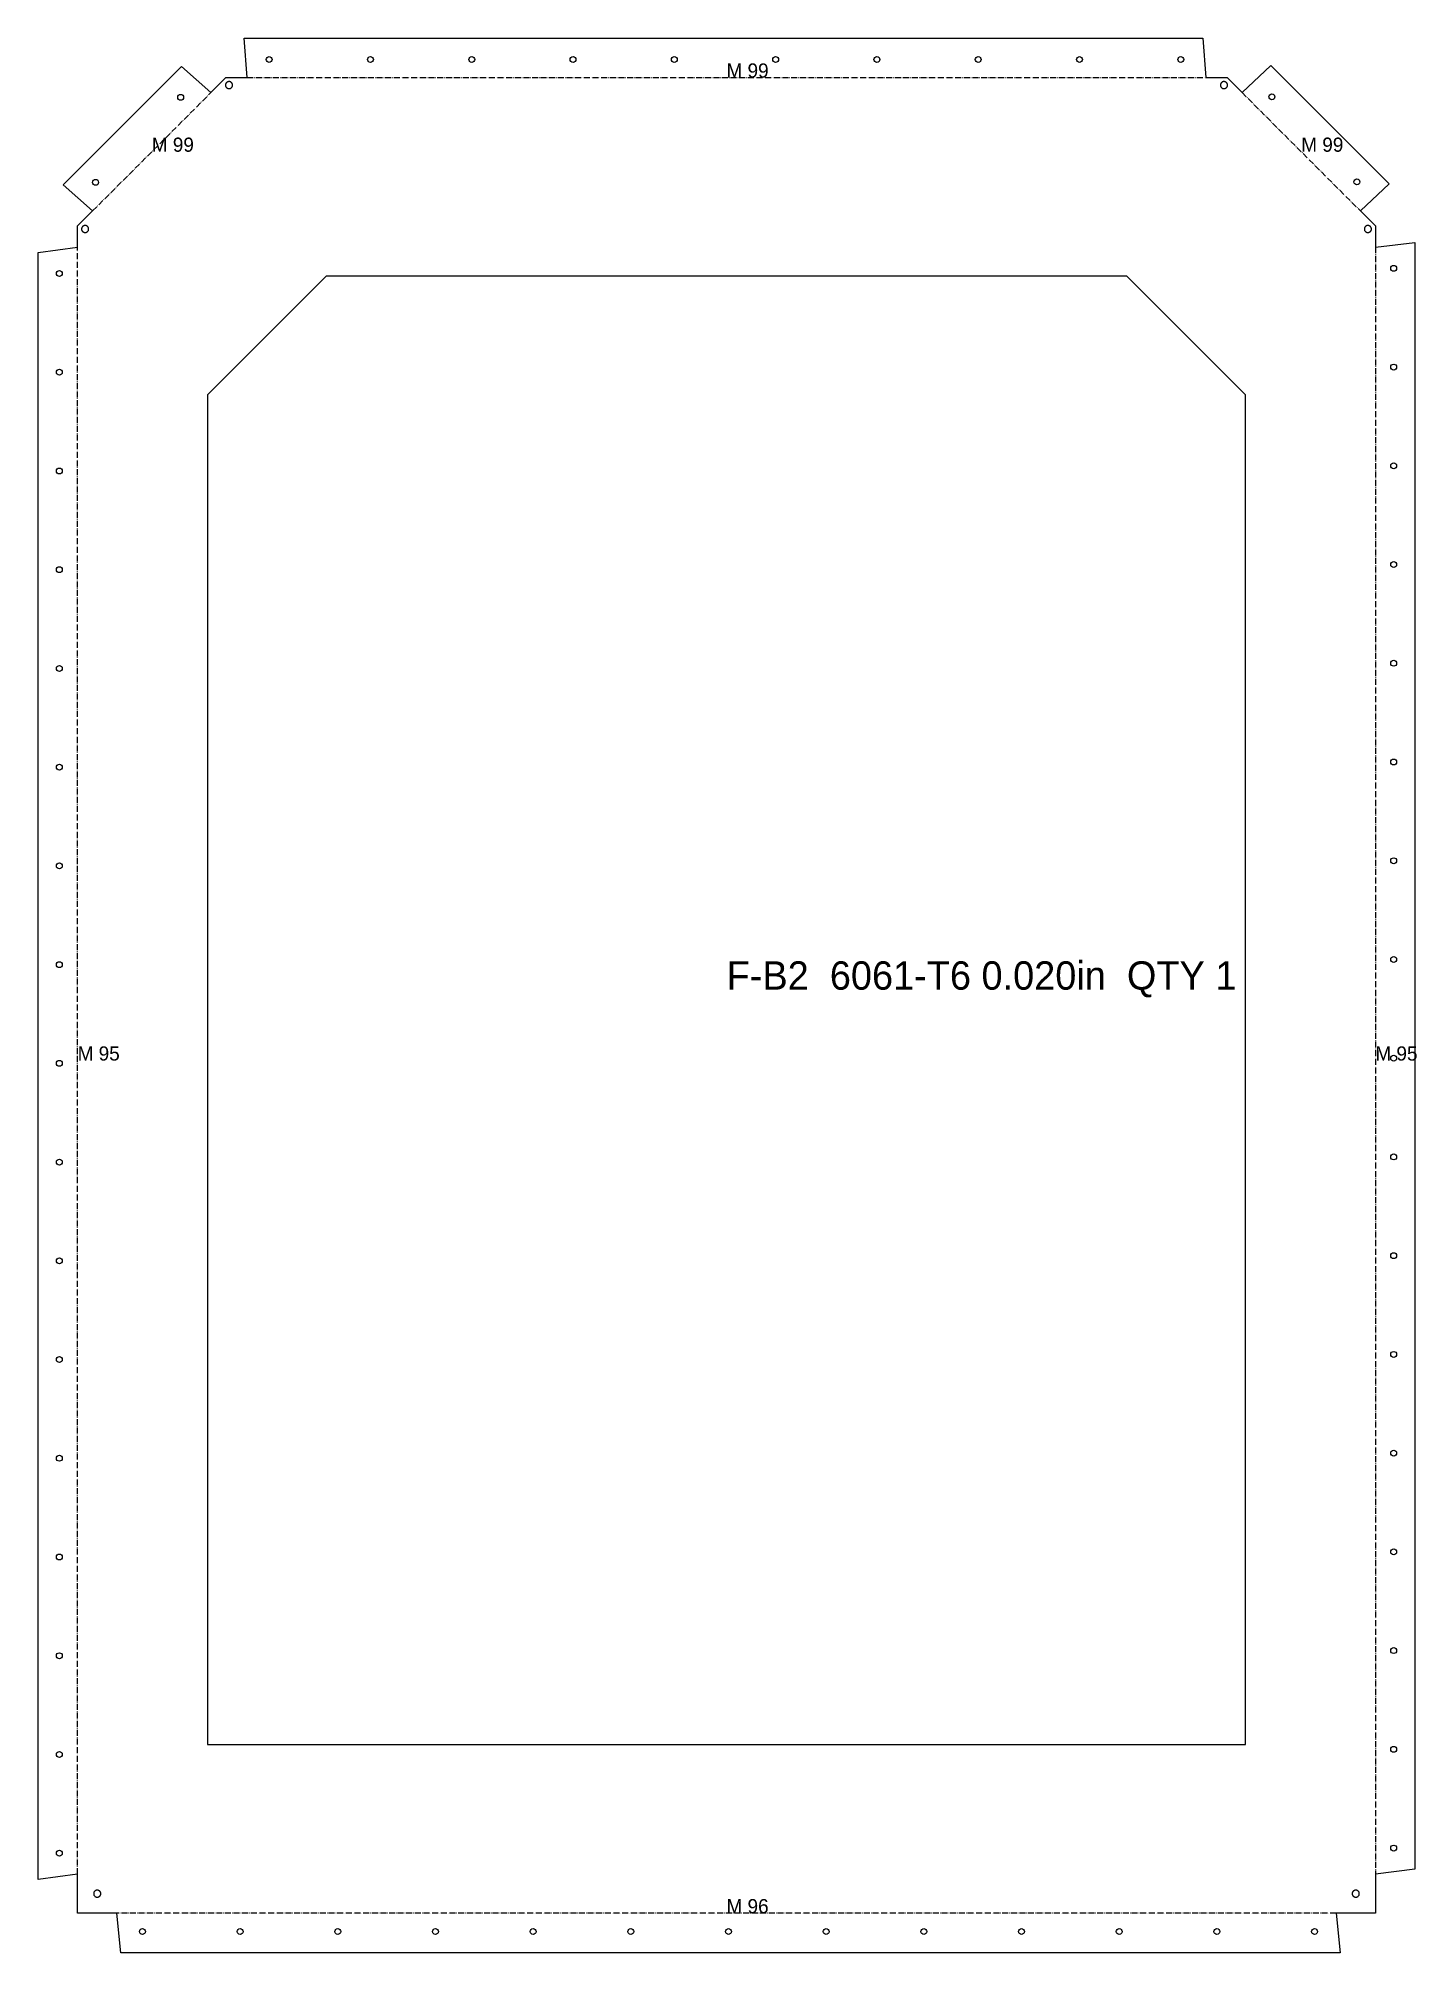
# Model space of a CAD drawing. Header units: millimetres. Extents: x -17 to 567, y -17 to 794.
import ezdxf

# ---------------------------------------------------------------- set-up
doc = ezdxf.new("R2010")
doc.units = ezdxf.units.MM
doc.linetypes.add('DASHDOT', pattern=[3.556, 2.54, -0.508, 0, -0.508])
for name, color, linetype in [('CUT', 7, 'CONTINUOUS'), ('ETCH', 8, 'CONTINUOUS'), ('HOLE', 6, 'CONTINUOUS'), ('MOUNTAIN', 5, 'DASHDOT')]:
    doc.layers.add(name, color=color, linetype=linetype)

msp = doc.modelspace()

# ---------------------------------------------------------------- linework, layer by layer
at = {"layer": 'CUT'}
for points in [[(0, 705.39), (0, 714.35), (6.33, 720.68), (-6.16, 731.74), (43.97, 781.87), (56.47, 770.82), (62.8, 777.15), (71.76, 777.15), (70.46, 793.8), (476.45, 793.8), (477.74, 777.15), (486.7, 777.15), (493.03, 770.82), (505.16, 782.27), (555.29, 732.13), (543.17, 720.68), (549.5, 714.35), (549.5, 705.39), (566.2, 707.41), (566.2, 18.62), (549.5, 16.6), (549.5, 0), (532.9, 0), (534.58, -16.69), (18.28, -16.69), (16.6, 0), (0, 0), (0, 16.6), (-16.65, 14.25), (-16.65, 703.04), (0, 705.39)], [(65.58, 774.28), (65.55, 774.42), (65.5, 774.56), (65.43, 774.69), (65.36, 774.82), (65.27, 774.94), (65.17, 775.04), (65.06, 775.14), (64.94, 775.23), (64.82, 775.31), (64.69, 775.37), (64.55, 775.42), (64.4, 775.45), (64.26, 775.48), (64.11, 775.48), (63.96, 775.48), (63.82, 775.45), (63.68, 775.42), (63.54, 775.37), (63.4, 775.31), (63.28, 775.23), (63.16, 775.14), (63.05, 775.04), (62.95, 774.94), (62.86, 774.82), (62.79, 774.69), (62.73, 774.56), (62.68, 774.42), (62.64, 774.28), (62.62, 774.13), (62.61, 773.98), (62.62, 773.84), (62.64, 773.69), (62.68, 773.55), (62.73, 773.41), (62.79, 773.28), (62.86, 773.15), (62.95, 773.03), (63.05, 772.92), (63.16, 772.82), (63.28, 772.74), (63.4, 772.66), (63.54, 772.6), (63.68, 772.55), (63.82, 772.51), (63.96, 772.49), (64.11, 772.48), (64.26, 772.49), (64.4, 772.51), (64.55, 772.55), (64.69, 772.6), (64.82, 772.66), (64.94, 772.74), (65.06, 772.82), (65.17, 772.92), (65.27, 773.03), (65.36, 773.15), (65.43, 773.28), (65.5, 773.41), (65.55, 773.55), (65.58, 773.69), (65.6, 773.84), (65.61, 773.98), (65.6, 774.13), (65.58, 774.28)], [(486.82, 774.42), (486.77, 774.56), (486.71, 774.69), (486.64, 774.82), (486.55, 774.94), (486.45, 775.04), (486.34, 775.14), (486.22, 775.23), (486.1, 775.31), (485.96, 775.37), (485.82, 775.42), (485.68, 775.45), (485.54, 775.48), (485.39, 775.48), (485.24, 775.48), (485.1, 775.45), (484.95, 775.42), (484.81, 775.37), (484.68, 775.31), (484.56, 775.23), (484.44, 775.14), (484.33, 775.04), (484.23, 774.94), (484.14, 774.82), (484.07, 774.69), (484, 774.56), (483.95, 774.42), (483.92, 774.28), (483.9, 774.13), (483.89, 773.98), (483.9, 773.84), (483.92, 773.69), (483.95, 773.55), (484, 773.41), (484.07, 773.28), (484.14, 773.15), (484.23, 773.03), (484.33, 772.92), (484.44, 772.82), (484.56, 772.74), (484.68, 772.66), (484.81, 772.6), (484.95, 772.55), (485.1, 772.51), (485.24, 772.49), (485.39, 772.48), (485.54, 772.49), (485.68, 772.51), (485.82, 772.55), (485.96, 772.6), (486.1, 772.66), (486.22, 772.74), (486.34, 772.82), (486.45, 772.92), (486.55, 773.03), (486.64, 773.15), (486.71, 773.28), (486.77, 773.41), (486.82, 773.55), (486.86, 773.69), (486.88, 773.84), (486.89, 773.98), (486.88, 774.13), (486.86, 774.28), (486.82, 774.42)], [(4.66, 713.19), (4.64, 713.33), (4.6, 713.47), (4.55, 713.61), (4.49, 713.75), (4.41, 713.87), (4.33, 713.99), (4.23, 714.1), (4.12, 714.2), (4, 714.29), (3.87, 714.36), (3.74, 714.42), (3.6, 714.47), (3.46, 714.51), (3.31, 714.53), (3.17, 714.54), (3.02, 714.53), (2.87, 714.51), (2.73, 714.47), (2.59, 714.42), (2.46, 714.36), (2.33, 714.29), (2.21, 714.2), (2.11, 714.1), (2.01, 713.99), (1.92, 713.87), (1.84, 713.75), (1.78, 713.61), (1.73, 713.47), (1.7, 713.33), (1.67, 713.19), (1.67, 713.04), (1.67, 712.89), (1.7, 712.75), (1.73, 712.6), (1.78, 712.46), (1.84, 712.33), (1.92, 712.21), (2.01, 712.09), (2.11, 711.98), (2.21, 711.88), (2.33, 711.79), (2.46, 711.72), (2.59, 711.65), (2.73, 711.6), (2.87, 711.57), (3.02, 711.55), (3.17, 711.54), (3.31, 711.55), (3.46, 711.57), (3.6, 711.6), (3.74, 711.65), (3.87, 711.72), (4, 711.79), (4.12, 711.88), (4.23, 711.98), (4.33, 712.09), (4.41, 712.21), (4.49, 712.33), (4.55, 712.46), (4.6, 712.6), (4.64, 712.75), (4.66, 712.89), (4.67, 713.04), (4.66, 713.19)], [(547.72, 713.61), (547.66, 713.75), (547.58, 713.87), (547.49, 713.99), (547.39, 714.1), (547.29, 714.2), (547.17, 714.29), (547.04, 714.36), (546.91, 714.42), (546.77, 714.47), (546.63, 714.51), (546.48, 714.53), (546.33, 714.54), (546.19, 714.53), (546.04, 714.51), (545.9, 714.47), (545.76, 714.42), (545.63, 714.36), (545.5, 714.29), (545.38, 714.2), (545.27, 714.1), (545.17, 713.99), (545.09, 713.87), (545.01, 713.75), (544.95, 713.61), (544.9, 713.47), (544.86, 713.33), (544.84, 713.19), (544.83, 713.04), (544.84, 712.89), (544.86, 712.75), (544.9, 712.6), (544.95, 712.46), (545.01, 712.33), (545.09, 712.21), (545.17, 712.09), (545.27, 711.98), (545.38, 711.88), (545.5, 711.79), (545.63, 711.72), (545.76, 711.65), (545.9, 711.6), (546.04, 711.57), (546.19, 711.55), (546.33, 711.54), (546.48, 711.55), (546.63, 711.57), (546.77, 711.6), (546.91, 711.65), (547.04, 711.72), (547.17, 711.79), (547.29, 711.88), (547.39, 711.98), (547.49, 712.09), (547.58, 712.21), (547.66, 712.33), (547.72, 712.46), (547.77, 712.6), (547.8, 712.75), (547.83, 712.89), (547.83, 713.04), (547.83, 713.19), (547.8, 713.33), (547.77, 713.47), (547.72, 713.61)], [(494.55, 71.44), (494.55, 642.91), (444.31, 693.15), (105.19, 693.15), (54.95, 642.91), (54.95, 71.44), (494.55, 71.44)], [(9.62, 9.01), (9.55, 9.14), (9.46, 9.25), (9.36, 9.36), (9.25, 9.46), (9.14, 9.55), (9.01, 9.62), (8.88, 9.69), (8.74, 9.74), (8.59, 9.77), (8.45, 9.79), (8.3, 9.8), (8.15, 9.79), (8.01, 9.77), (7.87, 9.74), (7.73, 9.69), (7.59, 9.62), (7.47, 9.55), (7.35, 9.46), (7.24, 9.36), (7.14, 9.25), (7.05, 9.14), (6.98, 9.01), (6.92, 8.88), (6.87, 8.74), (6.83, 8.59), (6.81, 8.45), (6.8, 8.3), (6.81, 8.15), (6.83, 8.01), (6.87, 7.87), (6.92, 7.73), (6.98, 7.59), (7.05, 7.47), (7.14, 7.35), (7.24, 7.24), (7.35, 7.14), (7.47, 7.05), (7.59, 6.98), (7.73, 6.92), (7.87, 6.87), (8.01, 6.83), (8.15, 6.81), (8.3, 6.8), (8.45, 6.81), (8.59, 6.83), (8.74, 6.87), (8.88, 6.92), (9.01, 6.98), (9.14, 7.05), (9.25, 7.14), (9.36, 7.24), (9.46, 7.35), (9.55, 7.47), (9.62, 7.59), (9.69, 7.73), (9.74, 7.87), (9.77, 8.01), (9.79, 8.15), (9.8, 8.3), (9.79, 8.45), (9.77, 8.59), (9.74, 8.74), (9.69, 8.88), (9.62, 9.01)], [(542.45, 9.14), (542.36, 9.25), (542.26, 9.36), (542.15, 9.46), (542.03, 9.55), (541.91, 9.62), (541.77, 9.69), (541.63, 9.74), (541.49, 9.77), (541.35, 9.79), (541.2, 9.8), (541.05, 9.79), (540.91, 9.77), (540.76, 9.74), (540.62, 9.69), (540.49, 9.62), (540.36, 9.55), (540.25, 9.46), (540.14, 9.36), (540.04, 9.25), (539.95, 9.14), (539.88, 9.01), (539.81, 8.88), (539.76, 8.74), (539.73, 8.59), (539.71, 8.45), (539.7, 8.3), (539.71, 8.15), (539.73, 8.01), (539.76, 7.87), (539.81, 7.73), (539.88, 7.59), (539.95, 7.47), (540.04, 7.35), (540.14, 7.24), (540.25, 7.14), (540.36, 7.05), (540.49, 6.98), (540.62, 6.92), (540.76, 6.87), (540.91, 6.83), (541.05, 6.81), (541.2, 6.8), (541.35, 6.81), (541.49, 6.83), (541.63, 6.87), (541.77, 6.92), (541.91, 6.98), (542.03, 7.05), (542.15, 7.14), (542.26, 7.24), (542.36, 7.35), (542.45, 7.47), (542.52, 7.59), (542.58, 7.73), (542.63, 7.87), (542.67, 8.01), (542.69, 8.15), (542.7, 8.3), (542.69, 8.45), (542.67, 8.59), (542.63, 8.74), (542.58, 8.88), (542.52, 9.01), (542.45, 9.14)]]:
    msp.add_lwpolyline(points, close=True, dxfattribs=at)
at = {"layer": 'HOLE'}
for centre in [(81.11, 784.82), (124, 784.82), (166.89, 784.82), (209.77, 784.82), (252.66, 784.82), (295.55, 784.82), (338.44, 784.82), (381.32, 784.82), (424.21, 784.82), (467.1, 784.82), (43.62, 768.81), (505.7, 769.01), (7.62, 732.81), (541.69, 733.01), (557.25, 696.4), (-7.73, 694.22), (-7.73, 652.42), (557.25, 654.6), (-7.73, 610.62), (557.25, 612.8), (-7.73, 568.82), (557.25, 571), (-7.73, 527.02), (557.25, 529.2), (-7.73, 485.22), (557.25, 487.4), (557.25, 445.6), (-7.73, 443.42), (-7.73, 401.62), (557.25, 403.8), (-7.73, 359.82), (557.25, 362), (-7.73, 318.02), (557.25, 320.21), (-7.73, 276.22), (557.25, 278.41), (-7.73, 234.42), (557.25, 236.61), (557.25, 194.81), (-7.73, 192.63), (557.25, 153.01), (-7.73, 150.83), (-7.73, 109.03), (557.25, 111.21), (-7.73, 67.23), (557.25, 69.41), (-7.73, 25.43), (557.25, 27.61), (27.44, -7.73), (68.8, -7.73), (110.16, -7.73), (151.52, -7.73), (192.87, -7.73), (234.23, -7.73), (275.59, -7.73), (316.95, -7.73), (358.31, -7.73), (399.66, -7.73), (441.02, -7.73), (482.38, -7.73), (523.74, -7.73)]:
    msp.add_circle(centre, 1.25, dxfattribs=at)
at = {"layer": 'MOUNTAIN'}
for p, q in [((6.33, 720.68), (56.47, 770.82)), ((71.76, 777.15), (477.74, 777.15)), ((493.03, 770.82), (543.17, 720.68)), ((0, 16.6), (0, 705.39)), ((549.5, 705.39), (549.5, 16.6)), ((532.9, 0), (16.6, 0))]:
    msp.add_line(p, q, dxfattribs=at)

# ---------------------------------------------------------------- texts
at = {"layer": 'ETCH'}
for s, height, p in [('M 99', 6, (274.75, 777.15)), ('M 99', 6, (31.4, 745.75)), ('M 99', 6, (518.1, 745.75)), ('F-B2  6061-T6 0.020in  QTY 1', 12, (274.81, 391.02)), ('M 95', 6, (0, 361)), ('M 95', 6, (549.5, 361)), ('M 96', 6, (274.75, 0))]:
    msp.add_text(s, height=height, dxfattribs=at).set_placement(p)

doc.saveas('drawing.dxf')
